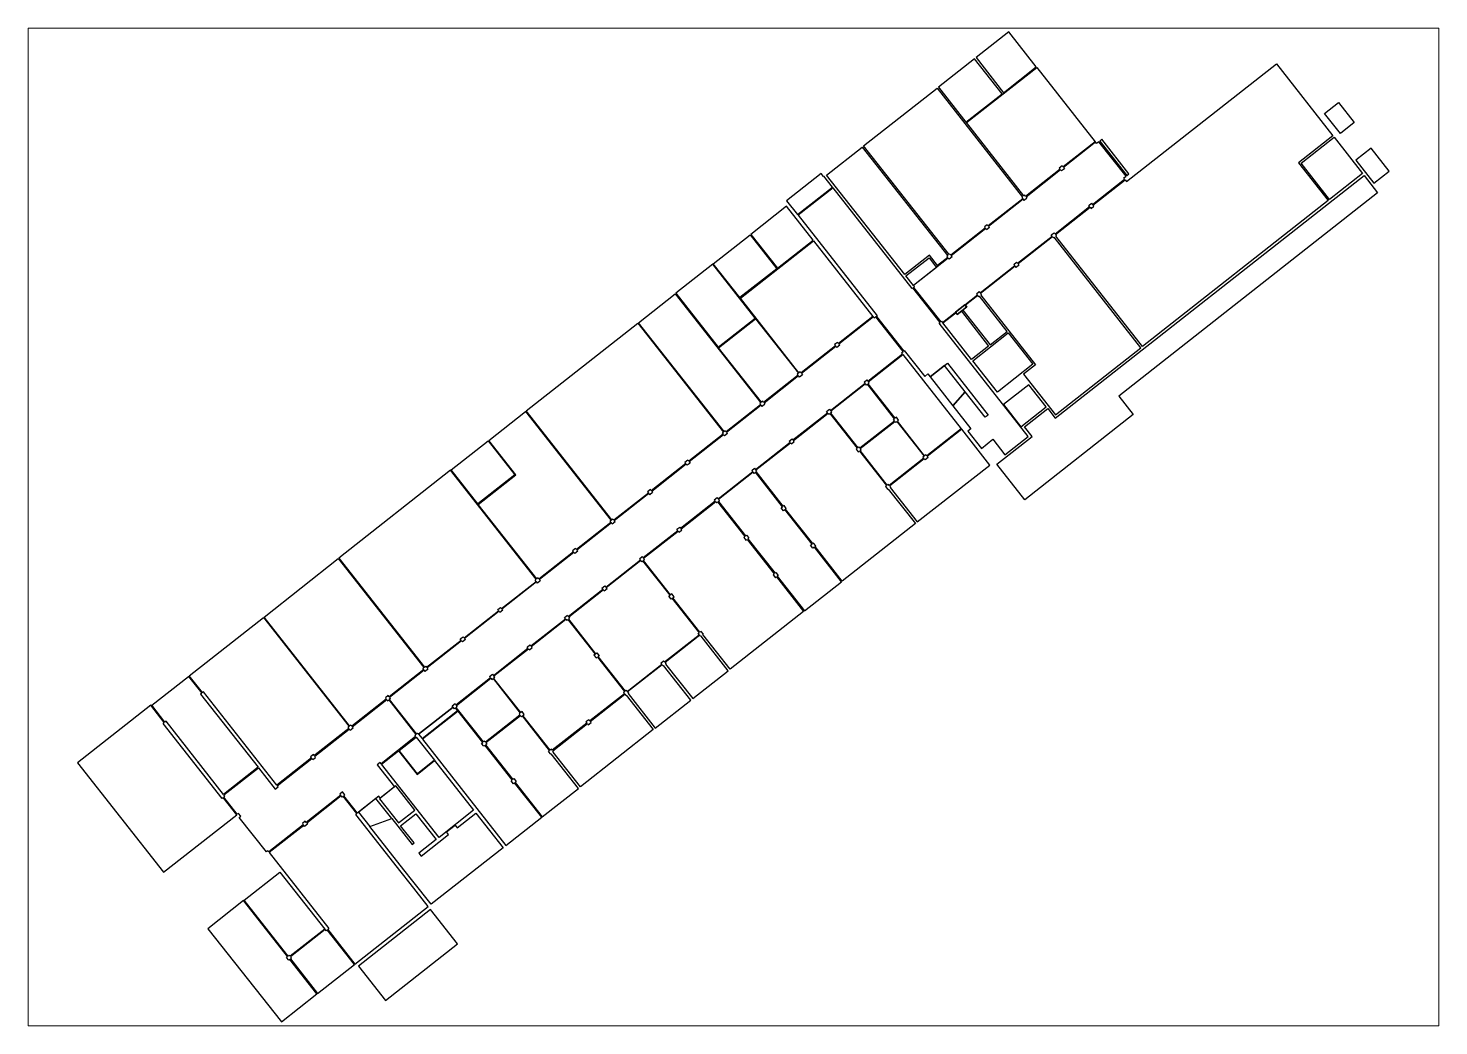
# Paper-space layout 'Présentation1' of a CAD drawing. Header units: metres. Extents: x 30 to 267, y 21 to 189.
# The model-space entities are those that its viewports show. They can reach past a viewport. Long polylines and large blocks are cut down to what shows.
import ezdxf

# ---------------------------------------------------------------- set-up
doc = ezdxf.new("R2010")
doc.units = ezdxf.units.M
doc.header["$LTSCALE"] = 5080
doc.layers.add('HEIG-ROOM', color=160, linetype='Continuous')

msp = doc.modelspace()

# ---------------------------------------------------------------- linework, layer by layer
at = {"layer": 'HEIG-ROOM', "flags": 128}
for points in [[(2540504.98, 1181297.96), (2540502.73, 1181300.82), (2540500.04, 1181298.71), (2540502.29, 1181295.84)], [(2540502.17, 1181295.75), (2540499.92, 1181298.61), (2540496.98, 1181296.3), (2540499.22, 1181293.43)], [(2540505.02, 1181297.91), (2540509.8, 1181291.83), (2540507.17, 1181289.76), (2540507.1, 1181289.85), (2540506.86, 1181289.67), (2540506.93, 1181289.57), (2540504.1, 1181287.35), (2540504.03, 1181287.44), (2540503.97, 1181287.4), (2540499.26, 1181293.39)], [(2540506.57, 1181284.09), (2540506.62, 1181284.14), (2540506.55, 1181284.23), (2540509.38, 1181286.46), (2540509.46, 1181286.36), (2540509.69, 1181286.55), (2540509.62, 1181286.64), (2540512.25, 1181288.71), (2540512.37, 1181288.56), (2540524.64, 1181298.2), (2540529.27, 1181292.3), (2540526.46, 1181290.1), (2540528.89, 1181287.01), (2540513.67, 1181275.05)], [(2540497.97, 1181282.53), (2540497.9, 1181282.62), (2540497.84, 1181282.58), (2540490.84, 1181291.48), (2540496.86, 1181296.2), (2540503.85, 1181287.3), (2540503.79, 1181287.26), (2540503.87, 1181287.16), (2540501.04, 1181284.94), (2540500.96, 1181285.03), (2540500.73, 1181284.85), (2540500.8, 1181284.75)], [(2540528.58, 1181294.15), (2540529.72, 1181295.05), (2540531.02, 1181293.39), (2540529.88, 1181292.49)], [(2540510.1, 1181291.83), (2540509.91, 1181291.69), (2540509.84, 1181291.78), (2540507.21, 1181289.71), (2540507.28, 1181289.62), (2540507.05, 1181289.43), (2540506.97, 1181289.53), (2540504.14, 1181287.3), (2540504.21, 1181287.21), (2540503.98, 1181287.02), (2540503.9, 1181287.12), (2540501.07, 1181284.89), (2540501.15, 1181284.8), (2540500.91, 1181284.61), (2540500.84, 1181284.71), (2540498.01, 1181282.48), (2540498.08, 1181282.39), (2540497.85, 1181282.2), (2540497.77, 1181282.3), (2540494.92, 1181280.05), (2540494.99, 1181279.96), (2540494.92, 1181279.9), (2540497.15, 1181277.07), (2540497.22, 1181277.13), (2540497.29, 1181277.03), (2540500.15, 1181279.28), (2540500.07, 1181279.37), (2540500.31, 1181279.56), (2540500.38, 1181279.46), (2540503.21, 1181281.69), (2540503.14, 1181281.78), (2540503.37, 1181281.97), (2540503.45, 1181281.87), (2540506.28, 1181284.1), (2540506.2, 1181284.19), (2540506.44, 1181284.38), (2540506.51, 1181284.28), (2540509.34, 1181286.51), (2540509.27, 1181286.6), (2540509.51, 1181286.79), (2540509.58, 1181286.69), (2540512.21, 1181288.76), (2540512.14, 1181288.86), (2540512.33, 1181289)], [(2540510.35, 1181292.03), (2540510.17, 1181291.88), (2540512.39, 1181289.05), (2540512.57, 1181289.2)], [(2540526.67, 1181290.07), (2540529.36, 1181292.19), (2540531.7, 1181289.22), (2540529, 1181287.1)], [(2540487.81, 1181289.09), (2540490.72, 1181291.38), (2540497.72, 1181282.48), (2540497.66, 1181282.44), (2540497.74, 1181282.34), (2540496.89, 1181281.68), (2540496.22, 1181282.54), (2540494.21, 1181280.96)], [(2540531.14, 1181290.31), (2540532.63, 1181288.42), (2540533.89, 1181289.42), (2540532.41, 1181291.31)], [(2540484.53, 1181287), (2540485.42, 1181285.87), (2540488.28, 1181288.11), (2540487.57, 1181289.01), (2540487.55, 1181288.99), (2540487.36, 1181289.23)], [(2540531.82, 1181289.06), (2540532.93, 1181287.65), (2540511.74, 1181270.99), (2540512.92, 1181269.5), (2540504.03, 1181262.51), (2540501.74, 1181265.42), (2540504.63, 1181267.69), (2540504.01, 1181268.48), (2540505.91, 1181269.97), (2540506.53, 1181269.18)], [(2540488.33, 1181288.05), (2540485.47, 1181285.81), (2540491.95, 1181277.57), (2540491.89, 1181277.52), (2540494.12, 1181274.69), (2540494.17, 1181274.74), (2540495.84, 1181272.61), (2540496.09, 1181272.81), (2540496.28, 1181272.58), (2540497.7, 1181273.69), (2540501.03, 1181269.44), (2540500.8, 1181269.26), (2540499.15, 1181271.35), (2540498.14, 1181270.21), (2540499.62, 1181268.33), (2540499.37, 1181268.13), (2540500.48, 1181266.72), (2540501.42, 1181267.46), (2540502.41, 1181266.2), (2540504.32, 1181267.7), (2540497.03, 1181276.98), (2540497.1, 1181277.03), (2540494.87, 1181279.87), (2540494.8, 1181279.81)], [(2540483.77, 1181281.47), (2540486.7, 1181283.77), (2540484.51, 1181286.54), (2540481.59, 1181284.24)], [(2540478.52, 1181281.83), (2540481.54, 1181284.2), (2540483.72, 1181281.43), (2540480.71, 1181279.06)], [(2540480.74, 1181279.01), (2540486.73, 1181283.72), (2540491.6, 1181277.52), (2540488.77, 1181275.3), (2540488.7, 1181275.39), (2540488.46, 1181275.21), (2540488.54, 1181275.11), (2540485.71, 1181272.89), (2540485.63, 1181272.98), (2540485.54, 1181272.91)], [(2540506.45, 1181284), (2540506.39, 1181283.95), (2540506.31, 1181284.05), (2540503.48, 1181281.82), (2540503.56, 1181281.73), (2540503.32, 1181281.54), (2540503.25, 1181281.64), (2540500.42, 1181279.41), (2540500.49, 1181279.32), (2540500.43, 1181279.27), (2540504.91, 1181273.57), (2540503.93, 1181272.8), (2540506.56, 1181269.46), (2540513.55, 1181274.96)], [(2540478.48, 1181281.79), (2540475.45, 1181279.42), (2540478.93, 1181275), (2540481.95, 1181277.38)], [(2540494.92, 1181280.05), (2540494.3, 1181280.84), (2540496.2, 1181282.33), (2540496.81, 1181281.54)], [(2540482.33, 1181270.39), (2540482.4, 1181270.29), (2540479.57, 1181268.07), (2540479.5, 1181268.16), (2540479.41, 1181268.09), (2540472.39, 1181277.01), (2540475.41, 1181279.38), (2540482.42, 1181270.46)], [(2540501.19, 1181275.19), (2540502.59, 1181276.29), (2540500.32, 1181279.18), (2540500.26, 1181279.13), (2540500.18, 1181279.23), (2540499.18, 1181278.44), (2540499.29, 1181278.29), (2540498.96, 1181278.03)], [(2540497.33, 1181276.99), (2540498.39, 1181277.82), (2540498.5, 1181277.67), (2540498.84, 1181277.94), (2540501.07, 1181275.1), (2540499.67, 1181274)], [(2540498.37, 1181277.88), (2540498.51, 1181277.71), (2540499.26, 1181278.3), (2540499.12, 1181278.47)], [(2540452.01, 1181246.33), (2540452.09, 1181246.24), (2540451.99, 1181246.16), (2540454.22, 1181243.33), (2540454.31, 1181243.41), (2540454.39, 1181243.31), (2540457.22, 1181245.53), (2540457.14, 1181245.63), (2540457.38, 1181245.82), (2540457.45, 1181245.72), (2540460.28, 1181247.95), (2540460.21, 1181248.04), (2540460.45, 1181248.23), (2540460.52, 1181248.13), (2540463.35, 1181250.36), (2540463.28, 1181250.45), (2540463.51, 1181250.64), (2540463.59, 1181250.54), (2540466.42, 1181252.77), (2540466.34, 1181252.86), (2540466.58, 1181253.05), (2540466.65, 1181252.95), (2540469.48, 1181255.18), (2540469.41, 1181255.27), (2540469.64, 1181255.46), (2540469.72, 1181255.36), (2540472.55, 1181257.59), (2540472.47, 1181257.68), (2540472.71, 1181257.87), (2540472.78, 1181257.77), (2540475.62, 1181260), (2540475.54, 1181260.09), (2540475.78, 1181260.28), (2540475.85, 1181260.18), (2540478.68, 1181262.41), (2540478.61, 1181262.5), (2540478.84, 1181262.69), (2540478.92, 1181262.59), (2540481.75, 1181264.82), (2540481.67, 1181264.91), (2540481.91, 1181265.1), (2540481.98, 1181265), (2540484.81, 1181267.23), (2540484.74, 1181267.32), (2540484.98, 1181267.51), (2540485.05, 1181267.41), (2540487.88, 1181269.64), (2540487.81, 1181269.73), (2540488.04, 1181269.92), (2540488.12, 1181269.82), (2540490.95, 1181272.05), (2540490.87, 1181272.14), (2540491.11, 1181272.33), (2540491.18, 1181272.23), (2540494.01, 1181274.46), (2540493.94, 1181274.55), (2540494.07, 1181274.66), (2540491.85, 1181277.49), (2540491.71, 1181277.38), (2540491.64, 1181277.48), (2540488.81, 1181275.25), (2540488.88, 1181275.16), (2540488.65, 1181274.97), (2540488.57, 1181275.07), (2540485.74, 1181272.84), (2540485.82, 1181272.75), (2540485.58, 1181272.56), (2540485.51, 1181272.66), (2540482.68, 1181270.43), (2540482.75, 1181270.34), (2540482.52, 1181270.15), (2540482.44, 1181270.25), (2540479.61, 1181268.02), (2540479.68, 1181267.93), (2540479.45, 1181267.74), (2540479.37, 1181267.84), (2540476.54, 1181265.61), (2540476.62, 1181265.52), (2540476.38, 1181265.33), (2540476.31, 1181265.43), (2540473.48, 1181263.2), (2540473.55, 1181263.11), (2540473.32, 1181262.92), (2540473.24, 1181263.02), (2540470.41, 1181260.79), (2540470.49, 1181260.7), (2540470.25, 1181260.51), (2540470.18, 1181260.61), (2540467.35, 1181258.38), (2540467.42, 1181258.29), (2540467.18, 1181258.1), (2540467.11, 1181258.2), (2540464.28, 1181255.97), (2540464.35, 1181255.88), (2540464.12, 1181255.69), (2540464.04, 1181255.79), (2540461.21, 1181253.56), (2540461.29, 1181253.47), (2540461.05, 1181253.28), (2540460.98, 1181253.38), (2540458.15, 1181251.15), (2540458.22, 1181251.06), (2540457.99, 1181250.87), (2540457.91, 1181250.97), (2540455.08, 1181248.74), (2540455.15, 1181248.65), (2540454.92, 1181248.46), (2540454.84, 1181248.56)], [(2540463.19, 1181269.78), (2540472.34, 1181276.97), (2540479.36, 1181268.05), (2540479.26, 1181267.98), (2540479.34, 1181267.88), (2540476.51, 1181265.66), (2540476.43, 1181265.75), (2540476.2, 1181265.57), (2540476.27, 1181265.47), (2540473.44, 1181263.25), (2540473.37, 1181263.34), (2540473.13, 1181263.16), (2540473.21, 1181263.06), (2540470.37, 1181260.84), (2540470.3, 1181260.93), (2540470.21, 1181260.86)], [(2540478.96, 1181274.95), (2540481.99, 1181277.33), (2540485.49, 1181272.87), (2540485.4, 1181272.8), (2540485.47, 1181272.7), (2540482.64, 1181270.48), (2540482.57, 1181270.57), (2540482.47, 1181270.5)], [(2540502.68, 1181276.17), (2540504.7, 1181273.6), (2540501.79, 1181271.31), (2540499.77, 1181273.88)], [(2540491.2, 1181272.01), (2540491.29, 1181272.09), (2540491.22, 1181272.18), (2540494.05, 1181274.41), (2540498.83, 1181268.32), (2540496, 1181266.1), (2540495.93, 1181266.19), (2540495.83, 1181266.12), (2540493.61, 1181268.95), (2540493.7, 1181269.02), (2540493.52, 1181269.26), (2540493.42, 1181269.18)], [(2540498.14, 1181270.21), (2540499.15, 1181271.35), (2540497.46, 1181273.5), (2540496.28, 1181272.58)], [(2540488.15, 1181269.77), (2540488.23, 1181269.68), (2540488.13, 1181269.6), (2540490.35, 1181266.77), (2540490.45, 1181266.85), (2540490.53, 1181266.76), (2540493.36, 1181268.98), (2540493.28, 1181269.07), (2540493.37, 1181269.15), (2540491.15, 1181271.98), (2540491.06, 1181271.9), (2540490.98, 1181272)], [(2540503.7, 1181268.49), (2540505.79, 1181270.13), (2540504.36, 1181271.93), (2540502.28, 1181270.3)], [(2540459.28, 1181262.13), (2540462.35, 1181264.54), (2540460.13, 1181267.37), (2540463.15, 1181269.74), (2540470.16, 1181260.82), (2540470.06, 1181260.75), (2540470.14, 1181260.65), (2540467.31, 1181258.43), (2540467.23, 1181258.52), (2540467, 1181258.34), (2540467.07, 1181258.24), (2540464.24, 1181256.02), (2540464.17, 1181256.11), (2540464.07, 1181256.04)], [(2540489.08, 1181255.85), (2540486.86, 1181258.68), (2540486.91, 1181258.73), (2540486.73, 1181258.96), (2540486.67, 1181258.92), (2540484.45, 1181261.75), (2540484.5, 1181261.79), (2540484.32, 1181262.03), (2540484.26, 1181261.99), (2540482.04, 1181264.82), (2540482.09, 1181264.86), (2540482.02, 1181264.95), (2540484.85, 1181267.18), (2540484.93, 1181267.08), (2540485.16, 1181267.27), (2540485.09, 1181267.36), (2540487.92, 1181269.59), (2540487.99, 1181269.49), (2540488.08, 1181269.57), (2540490.31, 1181266.74), (2540490.22, 1181266.66), (2540490.4, 1181266.43), (2540490.49, 1181266.5), (2540492.72, 1181263.67), (2540492.63, 1181263.6), (2540492.81, 1181263.36), (2540492.85, 1181263.39), (2540495.08, 1181260.56)], [(2540495.77, 1181265.91), (2540492.94, 1181263.69), (2540492.86, 1181263.78), (2540492.76, 1181263.71), (2540490.54, 1181266.54), (2540490.64, 1181266.61), (2540490.56, 1181266.71), (2540493.39, 1181268.93), (2540493.47, 1181268.84), (2540493.56, 1181268.91), (2540495.79, 1181266.08), (2540495.69, 1181266.01)], [(2540492.97, 1181263.64), (2540493.05, 1181263.55), (2540493.01, 1181263.52), (2540495.23, 1181260.69), (2540501.17, 1181265.35), (2540498.87, 1181268.28), (2540496.04, 1181266.05), (2540496.11, 1181265.96), (2540495.88, 1181265.77), (2540495.8, 1181265.87)], [(2540457.06, 1181264.96), (2540460.08, 1181267.33), (2540462.27, 1181264.55), (2540459.25, 1181262.18)], [(2540454.87, 1181248.81), (2540454.97, 1181248.88), (2540455.04, 1181248.79), (2540457.87, 1181251.01), (2540457.8, 1181251.11), (2540458.04, 1181251.29), (2540458.11, 1181251.2), (2540460.94, 1181253.42), (2540460.87, 1181253.52), (2540461.1, 1181253.7), (2540461.18, 1181253.61), (2540464.01, 1181255.83), (2540463.93, 1181255.93), (2540464.03, 1181256), (2540457.01, 1181264.92), (2540447.86, 1181257.73)], [(2540481.78, 1181264.77), (2540478.95, 1181262.54), (2540479.03, 1181262.45), (2540478.94, 1181262.38), (2540481.17, 1181259.55), (2540481.25, 1181259.62), (2540481.44, 1181259.38), (2540481.35, 1181259.32), (2540483.58, 1181256.49), (2540483.66, 1181256.55), (2540483.85, 1181256.32), (2540483.76, 1181256.25), (2540485.99, 1181253.42), (2540489.02, 1181255.8), (2540486.8, 1181258.63), (2540486.68, 1181258.54), (2540486.49, 1181258.78), (2540486.61, 1181258.87), (2540484.39, 1181261.7), (2540484.27, 1181261.61), (2540484.08, 1181261.84), (2540484.2, 1181261.94), (2540481.98, 1181264.77), (2540481.86, 1181264.67)], [(2540479.9, 1181248.64), (2540477.68, 1181251.47), (2540477.72, 1181251.5), (2540477.53, 1181251.73), (2540477.43, 1181251.66), (2540475.21, 1181254.49), (2540475.31, 1181254.56), (2540475.12, 1181254.8), (2540475.02, 1181254.72), (2540472.8, 1181257.55), (2540472.9, 1181257.63), (2540472.82, 1181257.72), (2540475.65, 1181259.95), (2540475.73, 1181259.85), (2540475.96, 1181260.04), (2540475.89, 1181260.13), (2540478.72, 1181262.36), (2540478.79, 1181262.26), (2540478.88, 1181262.33), (2540481.1, 1181259.5), (2540481.02, 1181259.43), (2540481.2, 1181259.2), (2540481.29, 1181259.27), (2540483.51, 1181256.44), (2540483.43, 1181256.37), (2540483.61, 1181256.13), (2540483.7, 1181256.2), (2540485.92, 1181253.37)], [(2540448.91, 1181243.97), (2540448.84, 1181244.06), (2540448.74, 1181243.99), (2540441.73, 1181252.91), (2540447.81, 1181257.69), (2540454.82, 1181248.77), (2540454.73, 1181248.7), (2540454.81, 1181248.6), (2540451.98, 1181246.38), (2540451.9, 1181246.47), (2540451.67, 1181246.29), (2540451.74, 1181246.19)], [(2540466.69, 1181252.9), (2540466.76, 1181252.81), (2540466.67, 1181252.73), (2540468.89, 1181249.9), (2540468.99, 1181249.98), (2540469.17, 1181249.74), (2540469.08, 1181249.67), (2540471.3, 1181246.84), (2540471.4, 1181246.91), (2540471.47, 1181246.82), (2540474.3, 1181249.04), (2540474.23, 1181249.14), (2540474.46, 1181249.32), (2540474.54, 1181249.23), (2540477.37, 1181251.45), (2540477.29, 1181251.55), (2540477.39, 1181251.62), (2540475.16, 1181254.45), (2540475.07, 1181254.38), (2540474.88, 1181254.61), (2540474.98, 1181254.69), (2540472.75, 1181257.52), (2540472.66, 1181257.44), (2540472.59, 1181257.54), (2540469.76, 1181255.31), (2540469.83, 1181255.22), (2540469.59, 1181255.03), (2540469.52, 1181255.13)], [(2540445.92, 1181241.62), (2540445.84, 1181241.56), (2540445.77, 1181241.65), (2540445.53, 1181241.47), (2540445.61, 1181241.37), (2540442.78, 1181239.15), (2540436.77, 1181246.79), (2540436.68, 1181246.72), (2540435.6, 1181248.09), (2540441.68, 1181252.87), (2540448.7, 1181243.95), (2540448.6, 1181243.88), (2540448.68, 1181243.78)], [(2540462.86, 1181245.16), (2540462.76, 1181245.08), (2540460.53, 1181247.91), (2540460.63, 1181247.99), (2540460.56, 1181248.08), (2540463.39, 1181250.31), (2540463.46, 1181250.21), (2540463.7, 1181250.4), (2540463.62, 1181250.49), (2540466.45, 1181252.72), (2540466.53, 1181252.62), (2540466.62, 1181252.7), (2540468.84, 1181249.87), (2540468.75, 1181249.79), (2540468.94, 1181249.56), (2540469.03, 1181249.63), (2540471.25, 1181246.8), (2540471.16, 1181246.73), (2540471.24, 1181246.63), (2540468.41, 1181244.41), (2540468.33, 1181244.5), (2540468.1, 1181244.32), (2540468.17, 1181244.22), (2540465.34, 1181242), (2540465.27, 1181242.09), (2540465.17, 1181242.02), (2540462.94, 1181244.85), (2540463.04, 1181244.92)], [(2540474.58, 1181249.18), (2540474.65, 1181249.09), (2540474.61, 1181249.06), (2540476.84, 1181246.23), (2540479.74, 1181248.51), (2540477.52, 1181251.34), (2540477.48, 1181251.31), (2540477.41, 1181251.41)], [(2540473.77, 1181243.82), (2540476.68, 1181246.1), (2540474.45, 1181248.93), (2540474.41, 1181248.9), (2540474.34, 1181249), (2540471.51, 1181246.77), (2540471.58, 1181246.68), (2540471.54, 1181246.65)], [(2540441.25, 1181240.61), (2540438.41, 1181238.39), (2540433.71, 1181244.38), (2540433.61, 1181244.31), (2540432.53, 1181245.68), (2540435.55, 1181248.05), (2540436.63, 1181246.68), (2540436.54, 1181246.6)], [(2540459.79, 1181242.75), (2540459.7, 1181242.68), (2540457.47, 1181245.51), (2540457.56, 1181245.58), (2540457.49, 1181245.67), (2540460.32, 1181247.9), (2540460.4, 1181247.8), (2540460.49, 1181247.88), (2540462.71, 1181245.05), (2540462.62, 1181244.97), (2540462.69, 1181244.88), (2540459.86, 1181242.66)], [(2540433.56, 1181244.27), (2540432.45, 1181245.68), (2540426.46, 1181240.98), (2540433.51, 1181232.01), (2540439.5, 1181236.72), (2540438.38, 1181238.14), (2540438.29, 1181238.06), (2540433.47, 1181244.19)], [(2540451.13, 1181238.23), (2540449.38, 1181236.86), (2540448.27, 1181238.28), (2540448.36, 1181238.36), (2540448.17, 1181238.59), (2540447.94, 1181238.41), (2540448.02, 1181238.31), (2540445.19, 1181236.08), (2540445.11, 1181236.18), (2540444.88, 1181235.99), (2540444.95, 1181235.9), (2540442.12, 1181233.67), (2540442.05, 1181233.77), (2540441.93, 1181233.67), (2540439.69, 1181236.49), (2540439.82, 1181236.6), (2540439.64, 1181236.83), (2540439.54, 1181236.76), (2540438.43, 1181238.17), (2540438.53, 1181238.25), (2540438.45, 1181238.34), (2540441.28, 1181240.57), (2540442.65, 1181238.82), (2540442.89, 1181239.01), (2540442.82, 1181239.1), (2540445.65, 1181241.33), (2540445.72, 1181241.23), (2540445.96, 1181241.42), (2540445.88, 1181241.51), (2540448.71, 1181243.74), (2540448.79, 1181243.64), (2540449.02, 1181243.83), (2540448.95, 1181243.92), (2540451.78, 1181246.15), (2540451.85, 1181246.05), (2540451.95, 1181246.13), (2540454.17, 1181243.29), (2540454.08, 1181243.22), (2540454.15, 1181243.13), (2540451.32, 1181240.9), (2540451.25, 1181241), (2540451.01, 1181240.81), (2540452.43, 1181239), (2540451.25, 1181238.08)], [(2540454.39, 1181243.31), (2540454.67, 1181242.96), (2540457.59, 1181245.26), (2540457.42, 1181245.47), (2540457.33, 1181245.39), (2540457.22, 1181245.53)], [(2540465.45, 1181241.86), (2540465.38, 1181241.95), (2540468.21, 1181244.18), (2540468.28, 1181244.08), (2540468.52, 1181244.27), (2540468.44, 1181244.36), (2540471.27, 1181246.59), (2540471.35, 1181246.49), (2540471.39, 1181246.52), (2540473.61, 1181243.69), (2540467.64, 1181239), (2540465.41, 1181241.83)], [(2540457.63, 1181245.21), (2540454.7, 1181242.91), (2540461.54, 1181234.21), (2540464.47, 1181236.51), (2540462.24, 1181239.34), (2540462.15, 1181239.26), (2540461.96, 1181239.5), (2540462.06, 1181239.57), (2540459.83, 1181242.4), (2540459.74, 1181242.33), (2540459.55, 1181242.56), (2540459.65, 1181242.64)], [(2540465.25, 1181241.7), (2540465.22, 1181241.67), (2540465.03, 1181241.91), (2540465.12, 1181241.98), (2540462.9, 1181244.81), (2540462.81, 1181244.74), (2540462.73, 1181244.83), (2540459.9, 1181242.61), (2540459.97, 1181242.51), (2540459.88, 1181242.44), (2540462.11, 1181239.61), (2540462.2, 1181239.68), (2540462.38, 1181239.45), (2540462.29, 1181239.37), (2540464.52, 1181236.54), (2540467.48, 1181238.87)], [(2540454.29, 1181240.08), (2540452.79, 1181241.98), (2540454.19, 1181243.08), (2540455.68, 1181241.18)], [(2540454.27, 1181240.02), (2540455.7, 1181241.15), (2540458.9, 1181237.09), (2540456.07, 1181234.86), (2540451.36, 1181240.85), (2540452.75, 1181241.95)], [(2540451.19, 1181238.03), (2540452.74, 1181236.05), (2540454.08, 1181237.1), (2540452.53, 1181239.08)], [(2540455.17, 1181229.2), (2540453.69, 1181231.09), (2540452.95, 1181232.03), (2540449.24, 1181236.75), (2540449.34, 1181236.82), (2540448.22, 1181238.25), (2540448.12, 1181238.17), (2540448.06, 1181238.26), (2540445.23, 1181236.03), (2540445.3, 1181235.94), (2540445.06, 1181235.75), (2540444.99, 1181235.85), (2540442.16, 1181233.62), (2540447.05, 1181227.4), (2540446.96, 1181227.32), (2540449.18, 1181224.49)], [(2540450.89, 1181238.05), (2540449.48, 1181236.93), (2540450.4, 1181235.76), (2540452.19, 1181236.4)], [(2540452.92, 1181235.82), (2540454.16, 1181236.8), (2540455.83, 1181234.68), (2540454.42, 1181233.57), (2540454.6, 1181233.33), (2540456.84, 1181235.09), (2540456.67, 1181235.31), (2540457.38, 1181235.87), (2540457.55, 1181235.65), (2540459.08, 1181236.85), (2540461.31, 1181234.02), (2540455.41, 1181229.39), (2540453.93, 1181231.27), (2540453.19, 1181232.22), (2540450.4, 1181235.76), (2540452.19, 1181236.4), (2540453.86, 1181234.27), (2540454.03, 1181234.41)], [(2540440.11, 1181229.73), (2540443.03, 1181232.03), (2540446.71, 1181227.35), (2540443.88, 1181225.13), (2540443.8, 1181225.22), (2540443.71, 1181225.15)], [(2540443.15, 1181219.75), (2540446.07, 1181222.05), (2540443.85, 1181224.88), (2540443.75, 1181224.8), (2540443.57, 1181225.04), (2540443.66, 1181225.11), (2540440.06, 1181229.69), (2540437.14, 1181227.39)], [(2540455.36, 1181228.97), (2540449.46, 1181224.33), (2540451.69, 1181221.5), (2540457.58, 1181226.14)], [(2540446.12, 1181222.08), (2540449.14, 1181224.46), (2540446.91, 1181227.29), (2540446.82, 1181227.21), (2540446.74, 1181227.31), (2540443.91, 1181225.08), (2540443.99, 1181224.99), (2540443.89, 1181224.91)]]:
    msp.add_lwpolyline(points, close=True, dxfattribs=at)

psp = doc.layouts.new('Présentation1')

# ---------------------------------------------------------------- viewports
at = {"layer": 'HEIG-ROOM', "view_target_point": (2540480.43, 1181263.58)}
psp.add_viewport(center=(148.5, 105), size=(237.6, 168), view_center_point=(-0.25, -3.3), view_height=81.6817, dxfattribs=at)

doc.saveas('drawing.dxf')
